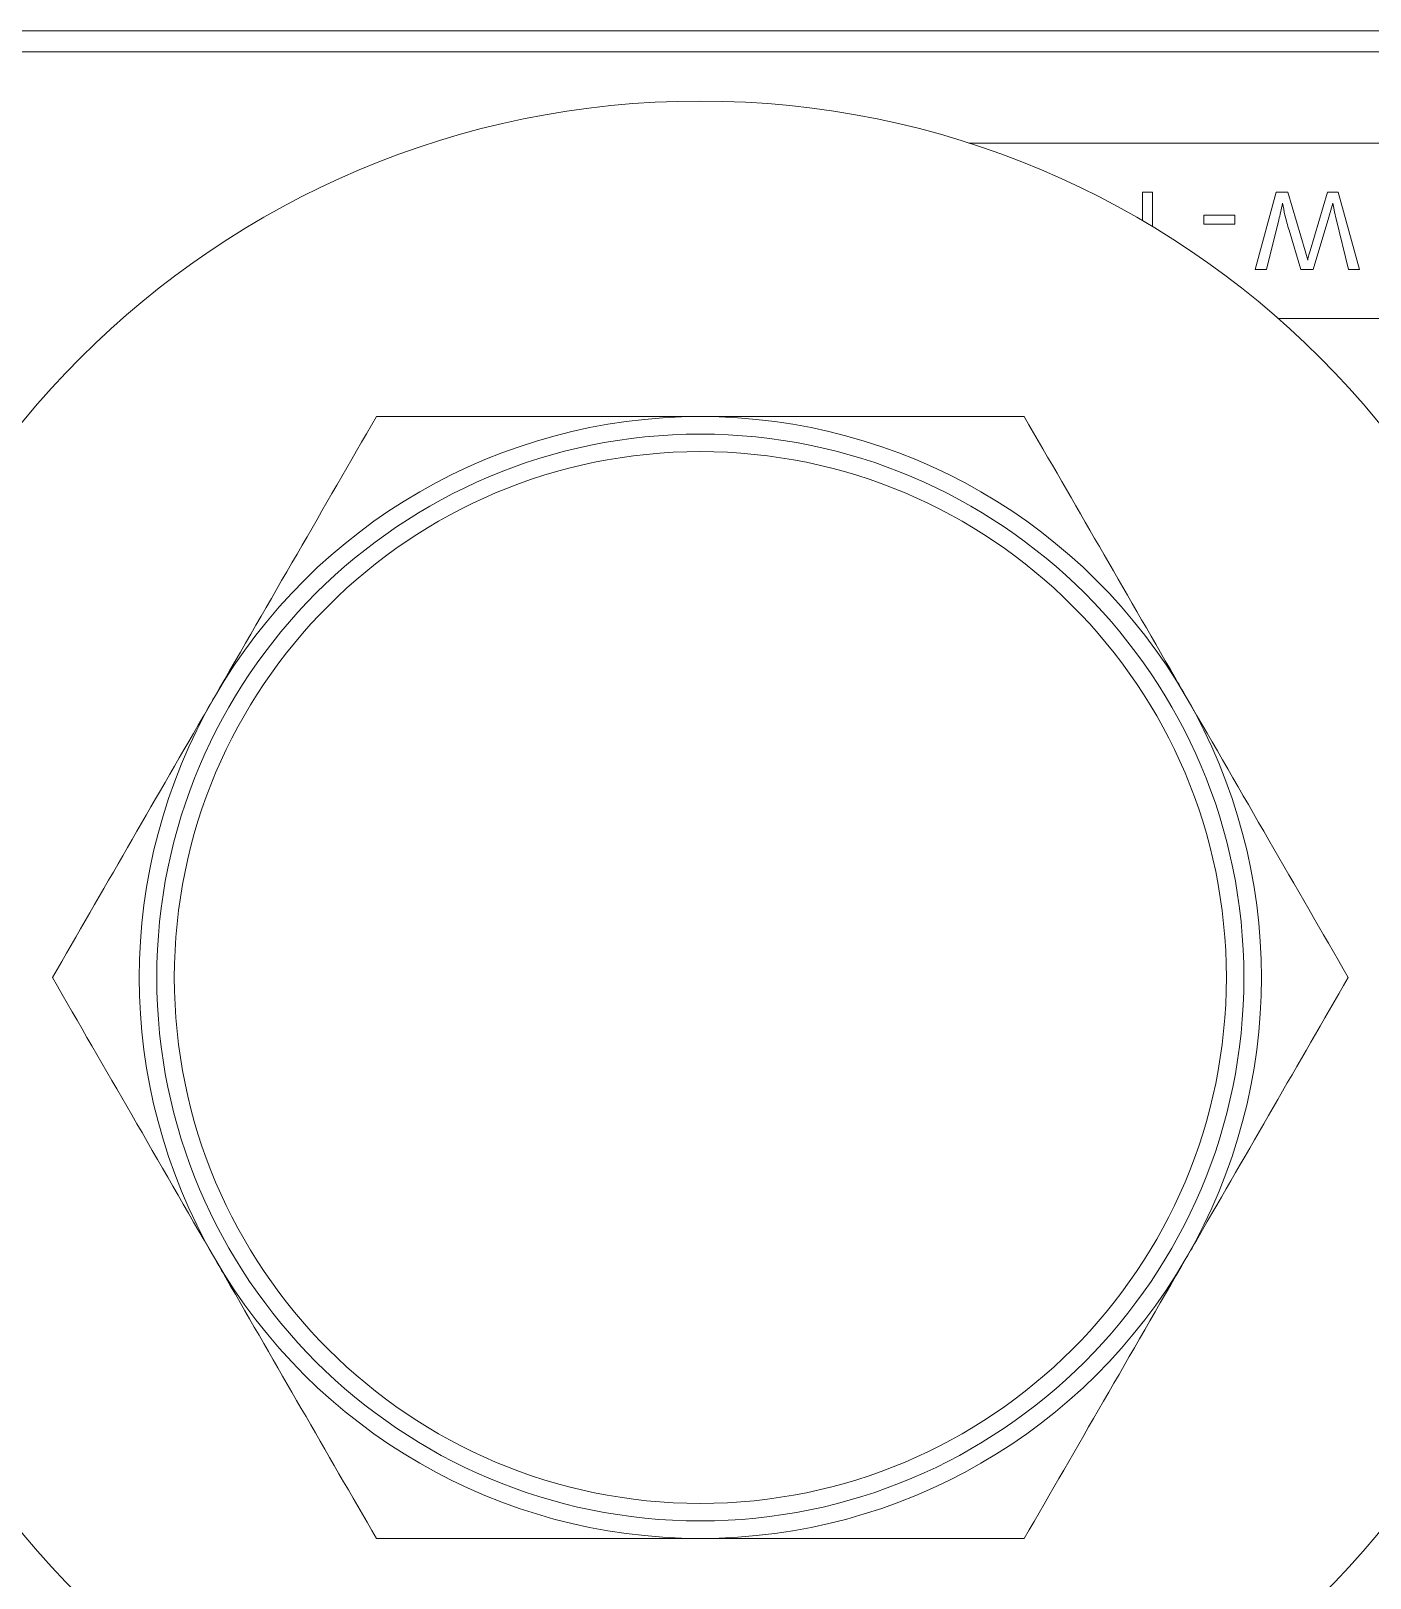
# Model space of a CAD drawing. Header units: millimetres. Extents: x 57 to 386, y 23 to 272.
# Drawn here: x 104.37 to 123.46, y 92.3 to 114.37 of the extents above; entities that cross this region are included whole.
import ezdxf

# ---------------------------------------------------------------- set-up
doc = ezdxf.new("R2010")
doc.units = ezdxf.units.MM

msp = doc.modelspace()

# ---------------------------------------------------------------- linework, layer by layer
at = {"color": 7, "lineweight": 5}
for p, q in [((134.985, 114.367), (92.838, 114.367)), ((133.685, 114.067), (94.138, 114.067)), ((133.285, 112.767), (117.738, 112.767)), ((120.215, 112.067), (120.358, 112.067)), ((120.215, 111.661), (120.215, 112.067)), ((120.358, 112.067), (120.358, 111.577)), ((121.824, 110.967), (122.121, 112.067)), ((122.121, 112.067), (122.289, 112.067)), ((122.289, 112.067), (122.534, 111.229)), ((122.605, 111.229), (122.855, 112.067)), ((122.855, 112.067), (123.008, 112.067)), ((122.928, 111.913), (122.875, 111.71)), ((123.008, 112.067), (123.311, 110.967)), ((121.09, 111.738), (121.532, 111.738)), ((121.09, 111.61), (121.09, 111.738)), ((121.532, 111.738), (121.532, 111.61)), ((122.159, 111.674), (121.984, 110.967)), ((122.875, 111.71), (122.65, 110.967)), ((123.151, 110.967), (122.977, 111.688)), ((121.532, 111.61), (121.09, 111.61)), ((122.475, 110.967), (122.306, 111.524)), ((122.534, 111.229), (122.571, 111.1)), ((121.984, 110.967), (121.824, 110.967)), ((122.65, 110.967), (122.475, 110.967)), ((123.311, 110.967), (123.151, 110.967)), ((122.151, 110.267), (133.285, 110.267))]:
    msp.add_line(p, q, dxfattribs=at)
for radius in [12.5, 7.75, 7.5]:
    msp.add_circle((113.912, 100.867), radius, dxfattribs=at)
for start, end in [(90, 150), (30, 90), (150, 210), (330, 30), (210, 270), (270, 330)]:
    msp.add_arc((113.912, 100.867), 8, start, end, dxfattribs=at)
for points, knots in [([(122.214, 111.913), (122.204, 111.868), (122.188, 111.788), (122.168, 111.709), (122.159, 111.674)], [0, 0, 0, 0, 0.559989, 1, 1, 1, 1]), ([(122.306, 111.524), (122.285, 111.596), (122.248, 111.724), (122.224, 111.855), (122.214, 111.913)], [0, 0, 0, 0, 0.559993, 1, 1, 1, 1]), ([(122.977, 111.688), (122.967, 111.73), (122.949, 111.805), (122.934, 111.88), (122.928, 111.913)], [0, 0, 0, 0, 0.559992, 1, 1, 1, 1]), ([(122.571, 111.1), (122.577, 111.124), (122.587, 111.167), (122.6, 111.21), (122.605, 111.229)], [0, 0, 0, 0, 0.559997, 1, 1, 1, 1]), ([(109.293, 108.867), (108.918, 108.217), (108.161, 106.906), (107.378, 105.551), (106.984, 104.867)], [0, 0, 0, 0, 0.4954582, 1, 1, 1, 1]), ([(109.293, 108.867), (109.854, 108.867), (110.981, 108.867), (112.533, 108.867), (113.515, 108.867), (113.912, 108.867)], [0, 0, 0, 0, 0.371423, 0.74615, 1, 1, 1, 1]), ([(113.912, 108.867), (114.502, 108.867), (115.692, 108.867), (117.233, 108.867), (118.17, 108.867), (118.531, 108.867)], [0, 0, 0, 0, 0.377872, 0.761107, 1, 1, 1, 1]), ([(120.84, 104.867), (120.785, 104.962), (120.371, 105.68), (119.589, 107.034), (118.886, 108.252), (118.531, 108.867)], [0, 0, 0, 0, 0.0700853, 0.5307819, 1, 1, 1, 1]), ([(106.984, 104.867), (106.929, 104.772), (106.514, 104.054), (105.733, 102.7), (105.029, 101.482), (104.674, 100.867)], [0, 0, 0, 0, 0.070086, 0.530782, 1, 1, 1, 1]), ([(123.149, 100.867), (122.774, 101.517), (122.017, 102.828), (121.235, 104.183), (120.84, 104.867)], [0, 0, 0, 0, 0.4954582, 1, 1, 1, 1]), ([(104.674, 100.867), (105.049, 100.217), (105.806, 98.906), (106.589, 97.551), (106.984, 96.867)], [0, 0, 0, 0, 0.495458, 1, 1, 1, 1]), ([(120.84, 96.867), (120.895, 96.962), (121.309, 97.68), (122.091, 99.034), (122.794, 100.252), (123.149, 100.867)], [0, 0, 0, 0, 0.070086, 0.530783, 1, 1, 1, 1]), ([(106.984, 96.867), (107.038, 96.772), (107.453, 96.054), (108.234, 94.7), (108.938, 93.482), (109.293, 92.867)], [0, 0, 0, 0, 0.0700856, 0.5307825, 1, 1, 1, 1]), ([(118.531, 92.867), (118.906, 93.517), (119.663, 94.828), (120.445, 96.183), (120.84, 96.867)], [0, 0, 0, 0, 0.495458, 1, 1, 1, 1]), ([(109.293, 92.867), (109.854, 92.867), (110.981, 92.867), (112.533, 92.867), (113.515, 92.867), (113.912, 92.867)], [0, 0, 0, 0, 0.371423, 0.74615, 1, 1, 1, 1]), ([(113.912, 92.867), (114.502, 92.867), (115.692, 92.867), (117.233, 92.867), (118.17, 92.867), (118.531, 92.867)], [0, 0, 0, 0, 0.377872, 0.761107, 1, 1, 1, 1])]:
    msp.add_open_spline(points, degree=3, knots=knots, dxfattribs=at)

doc.saveas('drawing.dxf')
